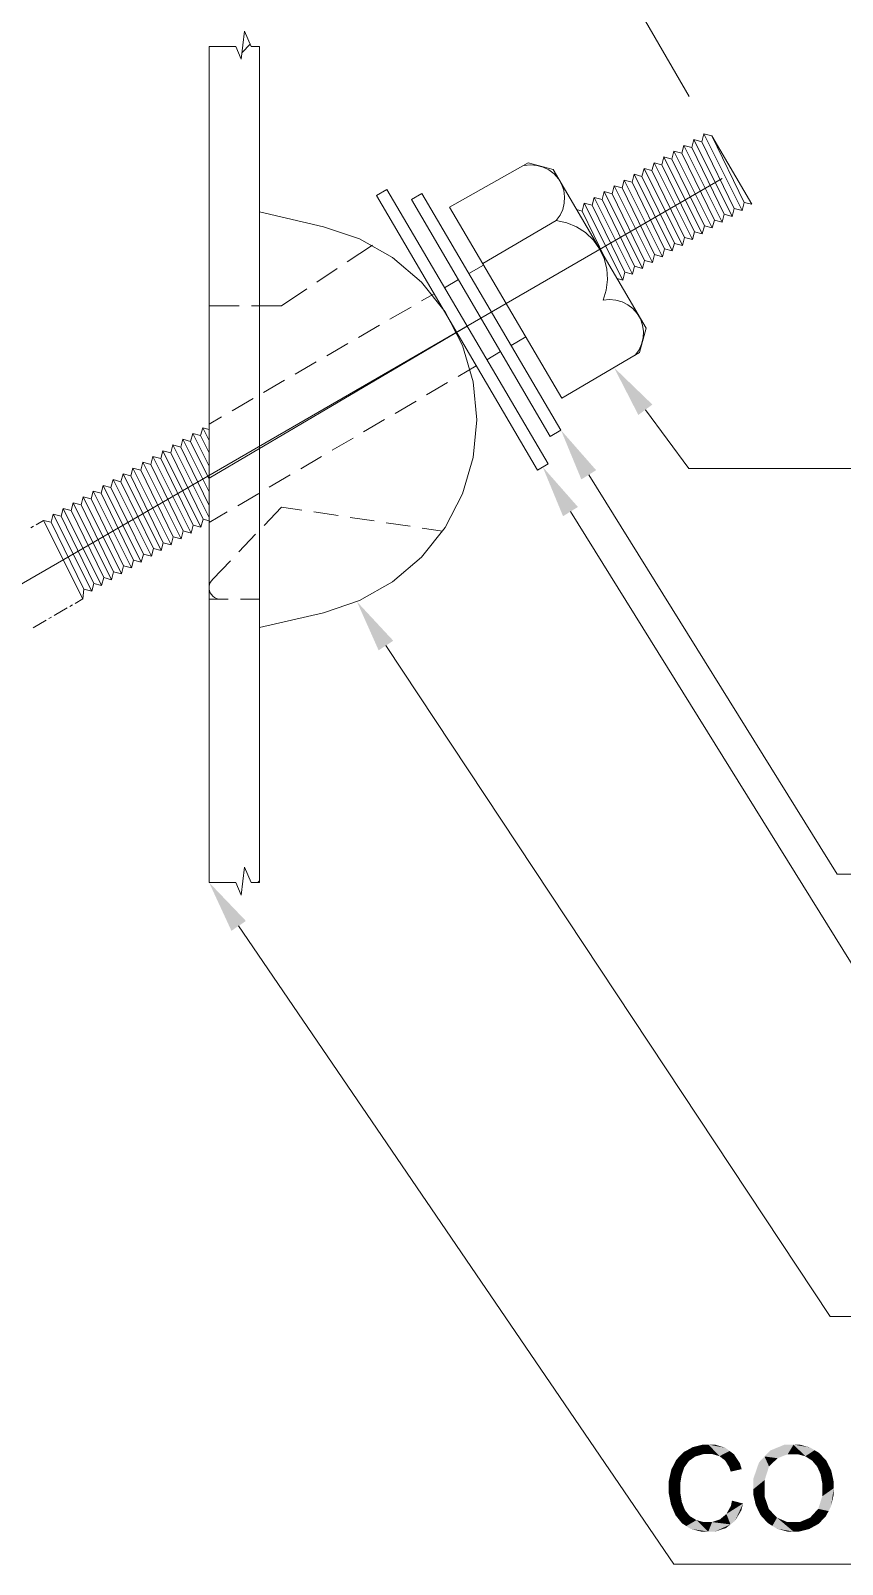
# Model space of a CAD drawing. Header units: millimetres. Extents: x 2 to 579, y 1 to 405.
# Drawn here: x 252.94 to 261.29, y 113.19 to 128.94 of the extents above; entities that cross this region are included whole.
import ezdxf

# ---------------------------------------------------------------- set-up
doc = ezdxf.new("R2010")
doc.units = ezdxf.units.MM
doc.linetypes.add('XKITLINE00', pattern=[0])
doc.layers.add('LinkedObject', color=7, linetype='Continuous', lineweight=0)

# ---------------------------------------------------------------- blocks, each defined once
blk = doc.blocks.new('*A4')
at = {"layer": 'LinkedObject'}
for color, points in [(6, [(259.334, 125.102), (259.19, 124.995), (258.94, 125.482)]), (6, [(258.756, 124.428), (258.604, 124.333), (258.395, 124.839)]), (6, [(258.569, 124.05), (258.416, 123.955), (258.207, 124.461)]), (6, [(256.671, 122.676), (256.521, 122.577), (256.298, 123.077)]), (6, [(255.157, 119.797), (255.008, 119.696), (254.778, 120.193)]), (7, [(259.749, 114.392), (259.859, 114.32), (259.702, 114.366)]), (7, [(259.854, 114.418), (259.859, 114.32), (259.749, 114.392)]), (7, [(259.911, 114.418), (259.859, 114.32), (259.854, 114.418)]), (7, [(259.859, 114.32), (259.911, 114.418), (259.908, 114.32)]), (7, [(259.911, 114.418), (259.952, 114.32), (259.908, 114.32)]), (7, [(260.085, 114.385), (259.911, 114.418), (259.976, 114.418)]), (7, [(260.129, 114.352), (259.911, 114.418), (260.085, 114.385)]), (7, [(260.024, 114.299), (259.911, 114.418), (260.129, 114.352)]), (7, [(259.952, 114.32), (259.911, 114.418), (260.024, 114.299)]), (7, [(260.694, 114.418), (260.487, 114.296), (260.545, 114.357)]), (7, [(260.785, 114.418), (260.487, 114.296), (260.694, 114.418)]), (7, [(260.725, 114.319), (260.487, 114.296), (260.785, 114.418)]), (7, [(260.725, 114.319), (260.785, 114.418), (260.786, 114.319)]), (7, [(260.785, 114.418), (260.829, 114.319), (260.786, 114.319)]), (7, [(260.953, 114.389), (260.785, 114.418), (260.845, 114.418)]), (7, [(261.001, 114.361), (260.785, 114.418), (260.953, 114.389)]), (7, [(260.906, 114.298), (260.785, 114.418), (261.001, 114.361)]), (7, [(260.829, 114.319), (260.785, 114.418), (260.906, 114.298)]), (7, [(259.581, 114.263), (259.709, 114.249), (259.555, 114.213)]), (7, [(259.555, 114.213), (259.709, 114.249), (259.662, 114.184)]), (7, [(259.654, 114.34), (259.709, 114.249), (259.581, 114.263)]), (7, [(259.702, 114.366), (259.709, 114.249), (259.654, 114.34)]), (7, [(259.702, 114.366), (259.859, 114.32), (259.775, 114.296)]), (7, [(259.709, 114.249), (259.702, 114.366), (259.742, 114.272)]), (7, [(259.742, 114.272), (259.702, 114.366), (259.775, 114.296)]), (7, [(260.024, 114.299), (260.129, 114.352), (260.052, 114.277)]), (7, [(260.129, 114.352), (260.081, 114.256), (260.052, 114.277)]), (7, [(260.081, 114.256), (260.129, 114.352), (260.124, 114.187)]), (7, [(260.124, 114.187), (260.129, 114.352), (260.252, 114.166)]), (7, [(260.234, 114.226), (260.129, 114.352), (260.173, 114.319)]), (7, [(260.252, 114.166), (260.129, 114.352), (260.234, 114.226)]), (7, [(260.487, 114.296), (260.372, 113.96), (260.43, 114.235)]), (7, [(260.533, 114.194), (260.372, 113.96), (260.487, 114.296)]), (7, [(260.43, 114.235), (260.372, 113.96), (260.372, 114.067)]), (7, [(260.621, 114.278), (260.487, 114.296), (260.725, 114.319)]), (7, [(260.487, 114.296), (260.621, 114.278), (260.577, 114.236)]), (7, [(260.533, 114.194), (260.487, 114.296), (260.577, 114.236)]), (7, [(260.906, 114.298), (261.001, 114.361), (260.94, 114.276)]), (7, [(261.001, 114.361), (260.975, 114.254), (260.94, 114.276)]), (7, [(260.975, 114.254), (261.001, 114.361), (261.027, 114.193)]), (7, [(261.122, 114.253), (261.001, 114.361), (261.049, 114.332)]), (7, [(261.147, 114.201), (261.001, 114.361), (261.122, 114.253)]), (7, [(261.027, 114.193), (261.001, 114.361), (261.147, 114.201)]), (7, [(259.635, 114.104), (259.503, 114.045), (259.529, 114.163)]), (7, [(259.621, 114.021), (259.503, 114.045), (259.635, 114.104)]), (7, [(259.648, 114.144), (259.529, 114.163), (259.555, 114.213)]), (7, [(259.635, 114.104), (259.529, 114.163), (259.648, 114.144)]), (7, [(259.648, 114.144), (259.555, 114.213), (259.662, 114.184)]), (7, [(260.124, 114.187), (260.252, 114.166), (260.139, 114.14)]), (7, [(260.489, 114.055), (260.372, 113.96), (260.533, 114.194)]), (7, [(261.027, 114.193), (261.147, 114.201), (261.045, 114.154)]), (7, [(261.147, 114.201), (261.062, 114.115), (261.045, 114.154)]), (7, [(261.062, 114.115), (261.147, 114.201), (261.08, 114.023)]), (7, [(261.08, 114.023), (261.147, 114.201), (261.198, 114.034)]), (7, [(261.198, 114.034), (261.147, 114.201), (261.173, 114.15)]), (7, [(259.503, 114.045), (259.621, 114.021), (259.503, 113.978)]), (7, [(259.503, 113.978), (259.621, 114.021), (259.621, 113.978)]), (7, [(259.621, 113.978), (259.503, 113.916), (259.503, 113.978)]), (7, [(259.621, 113.923), (259.503, 113.916), (259.621, 113.978)]), (7, [(259.621, 113.923), (259.549, 113.746), (259.503, 113.916)]), (7, [(259.503, 113.916), (259.549, 113.746), (259.526, 113.8)]), (7, [(259.637, 113.827), (259.549, 113.746), (259.621, 113.923)]), (7, [(260.372, 113.96), (260.489, 114.055), (260.489, 113.958)]), (7, [(260.372, 113.96), (260.489, 113.88), (260.372, 113.903)]), (7, [(260.489, 113.88), (260.372, 113.96), (260.489, 113.958)]), (7, [(261.039, 113.758), (261.198, 113.97), (261.145, 113.735)]), (7, [(261.08, 113.887), (261.198, 113.97), (261.039, 113.758)]), (7, [(261.08, 113.97), (261.198, 114.034), (261.198, 113.97)]), (7, [(261.08, 114.023), (261.198, 114.034), (261.08, 113.97)]), (7, [(261.198, 113.97), (261.08, 113.887), (261.08, 113.97)]), (7, [(261.145, 113.735), (261.198, 113.97), (261.171, 113.787)]), (7, [(261.171, 113.787), (261.198, 113.97), (261.198, 113.904)]), (7, [(259.549, 113.746), (259.637, 113.827), (259.653, 113.786)]), (7, [(259.669, 113.745), (259.549, 113.746), (259.653, 113.786)]), (7, [(260.095, 113.705), (260.266, 113.813), (260.137, 113.598)]), (7, [(260.141, 113.788), (260.266, 113.813), (260.095, 113.705)]), (7, [(260.137, 113.598), (260.266, 113.813), (260.184, 113.635)]), (7, [(260.266, 113.813), (260.141, 113.788), (260.152, 113.842)]), (7, [(260.184, 113.635), (260.266, 113.813), (260.248, 113.743)]), (7, [(260.372, 113.903), (260.489, 113.88), (260.397, 113.795)]), (7, [(260.397, 113.795), (260.489, 113.88), (260.421, 113.744)]), (7, [(260.421, 113.744), (260.489, 113.88), (260.531, 113.757)]), (7, [(260.531, 113.757), (260.519, 113.613), (260.421, 113.744)]), (7, [(260.573, 113.712), (260.519, 113.613), (260.531, 113.757)]), (7, [(261.145, 113.735), (260.997, 113.713), (261.039, 113.758)]), (7, [(259.549, 113.746), (259.682, 113.581), (259.572, 113.692)]), (7, [(259.669, 113.745), (259.682, 113.581), (259.549, 113.746)]), (7, [(259.572, 113.692), (259.682, 113.581), (259.638, 113.61)]), (7, [(259.719, 113.683), (259.682, 113.581), (259.669, 113.745)]), (7, [(259.682, 113.581), (259.719, 113.683), (259.753, 113.663)]), (7, [(259.787, 113.642), (259.682, 113.581), (259.753, 113.663)]), (7, [(259.787, 113.642), (259.909, 113.524), (259.682, 113.581)]), (7, [(259.86, 113.622), (259.909, 113.524), (259.787, 113.642)]), (7, [(259.909, 113.524), (259.86, 113.622), (259.9, 113.622)]), (7, [(259.948, 113.622), (259.909, 113.524), (259.9, 113.622)]), (7, [(259.948, 113.622), (260.137, 113.598), (259.909, 113.524)]), (7, [(259.909, 113.524), (260.137, 113.598), (259.976, 113.524)]), (7, [(260.029, 113.65), (260.137, 113.598), (259.948, 113.622)]), (7, [(259.976, 113.524), (260.137, 113.598), (260.091, 113.561)]), (7, [(260.137, 113.598), (260.029, 113.65), (260.062, 113.678)]), (7, [(260.095, 113.705), (260.137, 113.598), (260.062, 113.678)]), (7, [(260.421, 113.744), (260.519, 113.613), (260.446, 113.693)]), (7, [(260.519, 113.613), (260.573, 113.712), (260.567, 113.583)]), (7, [(260.567, 113.583), (260.573, 113.712), (260.615, 113.667)]), (7, [(260.615, 113.667), (260.785, 113.524), (260.567, 113.583)]), (7, [(260.721, 113.622), (260.785, 113.524), (260.615, 113.667)]), (7, [(260.785, 113.524), (260.721, 113.622), (260.784, 113.622)]), (7, [(260.849, 113.622), (260.785, 113.524), (260.784, 113.622)]), (7, [(260.785, 113.524), (260.849, 113.622), (260.841, 113.524)]), (7, [(260.841, 113.524), (260.849, 113.622), (260.946, 113.551)]), (7, [(260.995, 113.578), (260.849, 113.622), (260.955, 113.667)]), (7, [(260.946, 113.551), (260.849, 113.622), (260.995, 113.578)]), (7, [(260.997, 113.713), (261.043, 113.604), (260.955, 113.667)]), (7, [(260.955, 113.667), (261.043, 113.604), (260.995, 113.578)]), (7, [(261.118, 113.683), (260.997, 113.713), (261.145, 113.735)]), (7, [(261.043, 113.604), (260.997, 113.713), (261.118, 113.683)]), (7, [(259.682, 113.581), (259.909, 113.524), (259.726, 113.553)]), (7, [(259.726, 113.553), (259.909, 113.524), (259.839, 113.524)]), (7, [(260.567, 113.583), (260.785, 113.524), (260.615, 113.554)]), (7, [(260.615, 113.554), (260.785, 113.524), (260.724, 113.524)])]:
    blk.add_hatch(color=color, dxfattribs=at).paths.add_polyline_path(points, flags=17)
at = {"layer": 'LinkedObject', "color": 6, "linetype": 'XKITLINE00', "lineweight": 0}
for p, q in [((259.713, 128.266), (255.357, 135.803)), ((245.231, 118.857), (260.052, 127.423)), ((259.262, 125.048), (259.71, 124.446)), ((258.68, 124.381), (261.233, 120.277)), ((259.71, 124.446), (268.245, 124.446)), ((258.492, 124.002), (262.103, 118.198)), ((256.596, 122.627), (261.161, 115.733)), ((261.233, 120.277), (271.035, 120.277)), ((255.082, 119.746), (259.556, 113.188)), ((261.161, 115.733), (273.659, 115.733)), ((259.556, 113.188), (274.07, 113.188))]:
    blk.add_line(p, q, dxfattribs=at)
at = {"layer": 'LinkedObject', "color": 7, "linetype": 'XKITLINE00', "lineweight": 0}
for p, q in [((255.142, 128.937), (255.109, 128.651)), ((255.212, 128.781), (255.142, 128.937)), ((254.778, 120.193), (254.778, 128.781)), ((254.778, 128.781), (255.052, 128.781)), ((255.109, 128.651), (255.052, 128.781)), ((255.202, 128.804), (255.117, 128.719)), ((255.212, 128.781), (255.296, 128.781)), ((255.296, 128.781), (255.296, 120.193)), ((260.163, 127.487), (260.163, 127.487)), ((255.296, 127.08), (255.954, 126.929)), ((256.324, 126.805), (255.954, 126.929)), ((256.663, 126.613), (256.324, 126.805)), ((256.96, 126.36), (256.663, 126.613)), ((257.203, 126.055), (256.96, 126.36)), ((257.383, 125.709), (257.203, 126.055)), ((257.493, 125.335), (257.383, 125.709)), ((257.531, 124.946), (257.493, 125.335)), ((257.493, 124.558), (257.531, 124.946)), ((257.383, 124.184), (257.493, 124.558)), ((257.203, 123.838), (257.383, 124.184)), ((256.96, 123.533), (257.203, 123.838)), ((256.663, 123.28), (256.96, 123.533)), ((256.324, 123.088), (256.663, 123.28)), ((255.954, 122.964), (256.324, 123.088)), ((255.296, 122.813), (255.954, 122.964))]:
    blk.add_line(p, q, dxfattribs=at)
at = {"layer": 'LinkedObject', "color": 1, "linetype": 'XKITLINE00', "lineweight": 0}
for p, q in [((259.739, 127.742), (259.761, 127.823)), ((259.761, 127.823), (259.842, 127.802)), ((260.154, 127.035), (259.761, 127.823)), ((259.842, 127.802), (259.863, 127.882)), ((259.842, 127.802), (260.175, 127.116)), ((259.863, 127.882), (259.944, 127.861)), ((260.256, 127.095), (259.863, 127.882)), ((259.944, 127.861), (260.277, 127.176)), ((259.944, 127.861), (260.356, 127.159)), ((259.432, 127.565), (259.453, 127.645)), ((259.847, 126.856), (259.453, 127.645)), ((259.453, 127.645), (259.535, 127.624)), ((259.535, 127.624), (259.556, 127.705)), ((259.535, 127.624), (259.869, 126.937)), ((259.949, 126.916), (259.556, 127.705)), ((259.556, 127.705), (259.637, 127.683)), ((259.637, 127.683), (259.658, 127.764)), ((259.637, 127.683), (259.971, 126.997)), ((259.658, 127.764), (259.739, 127.742)), ((260.052, 126.976), (259.658, 127.764)), ((259.739, 127.742), (260.073, 127.056)), ((259.125, 127.387), (259.146, 127.467)), ((259.539, 126.68), (259.146, 127.467)), ((259.146, 127.467), (259.227, 127.446)), ((259.227, 127.446), (259.249, 127.527)), ((259.249, 127.527), (259.33, 127.505)), ((259.643, 126.736), (259.249, 127.527)), ((259.33, 127.505), (259.351, 127.586)), ((259.33, 127.505), (259.664, 126.817)), ((259.745, 126.796), (259.351, 127.586)), ((259.351, 127.586), (259.432, 127.565)), ((259.432, 127.565), (259.766, 126.877)), ((256.499, 127.249), (256.604, 127.31)), ((256.604, 127.31), (258.262, 124.494)), ((258.92, 127.268), (258.941, 127.349)), ((259.335, 126.561), (258.941, 127.349)), ((258.941, 127.349), (259.023, 127.327)), ((259.023, 127.327), (259.044, 127.408)), ((259.023, 127.327), (259.356, 126.642)), ((259.437, 126.62), (259.044, 127.408)), ((259.044, 127.408), (259.125, 127.387)), ((259.125, 127.387), (259.458, 126.701)), ((259.227, 127.446), (259.56, 126.761)), ((258.152, 124.428), (256.499, 127.249)), ((258.613, 127.09), (258.634, 127.171)), ((259.029, 126.381), (258.634, 127.171)), ((258.634, 127.171), (258.715, 127.15)), ((258.715, 127.15), (258.737, 127.23)), ((258.715, 127.15), (259.05, 126.462)), ((259.131, 126.441), (258.737, 127.23)), ((258.737, 127.23), (258.818, 127.209)), ((258.818, 127.209), (258.839, 127.29)), ((258.818, 127.209), (259.152, 126.522)), ((259.233, 126.501), (258.839, 127.29)), ((258.839, 127.29), (258.92, 127.268)), ((258.92, 127.268), (259.254, 126.582)), ((260.256, 127.095), (260.277, 127.176)), ((260.356, 127.159), (260.277, 127.176)), ((258.555, 127.106), (258.613, 127.09)), ((258.613, 127.09), (258.853, 126.597)), ((259.949, 126.916), (259.971, 126.997)), ((259.971, 126.997), (260.052, 126.976)), ((260.052, 126.976), (260.073, 127.056)), ((260.073, 127.056), (260.154, 127.035)), ((260.154, 127.035), (260.175, 127.116)), ((260.175, 127.116), (260.256, 127.095)), ((259.745, 126.796), (259.766, 126.877)), ((259.766, 126.877), (259.847, 126.856)), ((259.847, 126.856), (259.869, 126.937)), ((259.869, 126.937), (259.949, 126.916)), ((256.458, 126.739), (256.199, 126.567)), ((259.437, 126.62), (259.458, 126.701)), ((259.458, 126.701), (259.539, 126.68)), ((259.539, 126.68), (259.56, 126.761)), ((259.562, 126.757), (259.643, 126.736)), ((259.643, 126.736), (259.664, 126.817)), ((259.664, 126.817), (259.745, 126.796)), ((259.131, 126.441), (259.152, 126.522)), ((259.152, 126.522), (259.233, 126.501)), ((259.233, 126.501), (259.254, 126.582)), ((259.254, 126.582), (259.335, 126.561)), ((259.335, 126.561), (259.356, 126.642)), ((259.356, 126.642), (259.437, 126.62)), ((256.095, 126.498), (255.887, 126.359)), ((258.971, 126.396), (259.029, 126.381)), ((259.029, 126.381), (259.05, 126.462)), ((259.05, 126.462), (259.131, 126.441)), ((255.783, 126.29), (255.524, 126.117)), ((255.089, 126.117), (254.778, 126.117)), ((255.524, 126.117), (255.214, 126.117)), ((254.589, 124.724), (254.61, 124.805)), ((254.61, 124.805), (254.691, 124.784)), ((254.778, 124.469), (254.61, 124.805)), ((254.691, 124.784), (254.713, 124.864)), ((254.691, 124.784), (254.778, 124.606)), ((254.713, 124.864), (254.778, 124.847)), ((254.778, 124.734), (254.713, 124.864)), ((254.282, 124.547), (254.303, 124.627)), ((254.303, 124.627), (254.384, 124.606)), ((254.695, 123.842), (254.303, 124.627)), ((254.384, 124.606), (254.406, 124.687)), ((254.406, 124.687), (254.487, 124.665)), ((254.778, 123.941), (254.406, 124.687)), ((254.487, 124.665), (254.508, 124.746)), ((254.487, 124.665), (254.778, 124.066)), ((254.508, 124.746), (254.589, 124.724)), ((254.778, 124.205), (254.508, 124.746)), ((254.589, 124.724), (254.778, 124.336)), ((254.077, 124.428), (254.098, 124.509)), ((254.098, 124.509), (254.18, 124.487)), ((254.491, 123.722), (254.098, 124.509)), ((254.18, 124.487), (254.201, 124.568)), ((254.18, 124.487), (254.512, 123.803)), ((254.201, 124.568), (254.282, 124.547)), ((254.593, 123.782), (254.201, 124.568)), ((254.282, 124.547), (254.614, 123.863)), ((254.384, 124.606), (254.716, 123.923)), ((258.152, 124.428), (258.262, 124.494)), ((253.77, 124.25), (253.791, 124.331)), ((253.791, 124.331), (253.872, 124.309)), ((254.185, 123.543), (253.791, 124.331)), ((253.872, 124.309), (253.894, 124.39)), ((253.872, 124.309), (254.206, 123.624)), ((253.894, 124.39), (253.975, 124.369)), ((254.287, 123.602), (253.894, 124.39)), ((253.975, 124.369), (253.996, 124.449)), ((253.975, 124.369), (254.308, 123.683)), ((253.996, 124.449), (254.077, 124.428)), ((254.389, 123.662), (253.996, 124.449)), ((254.077, 124.428), (254.41, 123.743)), ((253.463, 124.072), (253.484, 124.153)), ((253.484, 124.153), (253.565, 124.132)), ((253.878, 123.363), (253.484, 124.153)), ((253.565, 124.132), (253.586, 124.212)), ((253.586, 124.212), (253.668, 124.191)), ((253.98, 123.423), (253.586, 124.212)), ((253.668, 124.191), (253.689, 124.272)), ((253.668, 124.191), (254.002, 123.504)), ((253.689, 124.272), (253.77, 124.25)), ((254.082, 123.483), (253.689, 124.272)), ((253.77, 124.25), (254.104, 123.564)), ((253.258, 123.954), (253.279, 124.035)), ((253.279, 124.035), (253.36, 124.013)), ((253.674, 123.244), (253.279, 124.035)), ((253.36, 124.013), (253.382, 124.094)), ((253.36, 124.013), (253.695, 123.325)), ((253.382, 124.094), (253.463, 124.072)), ((253.776, 123.303), (253.382, 124.094)), ((253.463, 124.072), (253.797, 123.384)), ((253.565, 124.132), (253.899, 123.444)), ((255.343, 123.859), (255.524, 124.048)), ((255.733, 124.017), (255.524, 124.048)), ((256.104, 123.962), (255.856, 123.999)), ((253.077, 123.911), (253.156, 123.895)), ((253.481, 123.105), (253.077, 123.911)), ((253.156, 123.895), (253.177, 123.975)), ((253.156, 123.895), (253.491, 123.205)), ((253.177, 123.975), (253.258, 123.954)), ((253.572, 123.184), (253.177, 123.975)), ((253.258, 123.954), (253.593, 123.265)), ((254.593, 123.782), (254.614, 123.863)), ((254.614, 123.863), (254.695, 123.842)), ((254.695, 123.842), (254.716, 123.923)), ((254.716, 123.923), (254.778, 123.906)), ((254.783, 123.909), (254.778, 123.904)), ((256.474, 123.906), (256.227, 123.943)), ((256.845, 123.851), (256.598, 123.888)), ((257.178, 123.801), (256.969, 123.832)), ((254.287, 123.602), (254.308, 123.683)), ((254.308, 123.683), (254.389, 123.662)), ((254.389, 123.662), (254.41, 123.743)), ((254.41, 123.743), (254.491, 123.722)), ((254.491, 123.722), (254.512, 123.803)), ((254.512, 123.803), (254.593, 123.782)), ((255.085, 123.588), (255.257, 123.769)), ((254.082, 123.483), (254.104, 123.564)), ((254.104, 123.564), (254.185, 123.543)), ((254.185, 123.543), (254.206, 123.624)), ((254.206, 123.624), (254.287, 123.602)), ((253.776, 123.303), (253.797, 123.384)), ((253.797, 123.384), (253.878, 123.363)), ((253.878, 123.363), (253.899, 123.444)), ((253.899, 123.444), (253.98, 123.423)), ((253.98, 123.423), (254.002, 123.504)), ((254.002, 123.504), (254.082, 123.483)), ((254.818, 123.308), (254.998, 123.498)), ((253.481, 123.105), (253.491, 123.205)), ((253.491, 123.205), (253.572, 123.184)), ((253.572, 123.184), (253.593, 123.265)), ((253.593, 123.265), (253.674, 123.244)), ((253.674, 123.244), (253.695, 123.325)), ((253.695, 123.325), (253.776, 123.303)), ((254.783, 123.253), (254.779, 123.232)), ((254.779, 123.232), (254.779, 123.21)), ((254.779, 123.21), (254.782, 123.188)), ((254.791, 123.274), (254.783, 123.253)), ((254.803, 123.292), (254.791, 123.274)), ((254.818, 123.308), (254.803, 123.292)), ((254.975, 123.102), (254.778, 123.102)), ((254.782, 123.188), (254.79, 123.168)), ((254.79, 123.168), (254.802, 123.149)), ((254.802, 123.149), (254.816, 123.133)), ((254.816, 123.133), (254.834, 123.119)), ((254.834, 123.119), (254.853, 123.11)), ((254.853, 123.11), (254.875, 123.104)), ((254.875, 123.104), (254.896, 123.102)), ((255.296, 123.102), (255.1, 123.102))]:
    blk.add_line(p, q, dxfattribs=at)
at = {"layer": 'LinkedObject', "color": 3, "linetype": 'XKITLINE00', "lineweight": 0}
for p, q in [((258.058, 127.585), (257.249, 127.128)), ((258.082, 127.564), (258.016, 127.557)), ((258.313, 127.518), (258.058, 127.585)), ((258.148, 127.559), (258.082, 127.564)), ((258.212, 127.542), (258.148, 127.559)), ((258.271, 127.512), (258.212, 127.542)), ((258.324, 127.472), (258.271, 127.512)), ((259.269, 125.887), (258.313, 127.518)), ((258.368, 127.422), (258.324, 127.472)), ((258.401, 127.365), (258.368, 127.422)), ((258.423, 127.303), (258.401, 127.365)), ((258.432, 127.237), (258.423, 127.303)), ((258.413, 127.107), (258.429, 127.171)), ((258.429, 127.171), (258.432, 127.237)), ((257.249, 127.128), (258.404, 125.168)), ((258.347, 126.993), (257.59, 126.55)), ((258.347, 126.993), (258.386, 127.047)), ((258.454, 126.97), (258.347, 126.993)), ((258.386, 127.047), (258.413, 127.107)), ((258.556, 126.928), (258.454, 126.97)), ((258.648, 126.868), (258.556, 126.928)), ((258.728, 126.792), (258.648, 126.868)), ((258.792, 126.703), (258.728, 126.792)), ((258.839, 126.603), (258.792, 126.703)), ((258.866, 126.497), (258.839, 126.603)), ((258.86, 126.278), (258.873, 126.387)), ((258.873, 126.387), (258.866, 126.497)), ((258.827, 126.173), (258.86, 126.278)), ((258.893, 126.18), (258.827, 126.173)), ((258.959, 126.175), (258.893, 126.18)), ((259.023, 126.158), (258.959, 126.175)), ((259.082, 126.128), (259.023, 126.158)), ((259.135, 126.088), (259.082, 126.128)), ((259.179, 126.038), (259.135, 126.088)), ((259.212, 125.981), (259.179, 126.038)), ((259.269, 125.887), (259.203, 125.636)), ((259.234, 125.919), (259.212, 125.981)), ((259.243, 125.853), (259.234, 125.919)), ((259.197, 125.663), (259.224, 125.723)), ((259.224, 125.723), (259.24, 125.787)), ((259.24, 125.787), (259.243, 125.853)), ((259.203, 125.636), (258.404, 125.168)), ((259.158, 125.609), (259.197, 125.663))]:
    blk.add_line(p, q, dxfattribs=at)
at = {"layer": 'LinkedObject', "color": 2, "linetype": 'XKITLINE00', "lineweight": 0}
for p, q in [((256.859, 127.207), (256.964, 127.269)), ((258.284, 124.775), (256.859, 127.207)), ((256.964, 127.269), (258.395, 124.839)), ((258.284, 124.775), (258.395, 124.839))]:
    blk.add_line(p, q, dxfattribs=at)
at = {"layer": 'LinkedObject', "color": 4, "linetype": 'XKITLINE00', "lineweight": 0}
for p, q in [((257.599, 126.535), (257.448, 126.448)), ((257.34, 126.385), (257.197, 126.302)), ((257.09, 126.24), (256.962, 126.166)), ((256.854, 126.104), (256.637, 125.978)), ((254.778, 124.347), (257.43, 125.908)), ((256.529, 125.916), (256.313, 125.79)), ((256.204, 125.728), (255.988, 125.603)), ((257.882, 125.71), (258.033, 125.798)), ((257.633, 125.563), (257.774, 125.646)), ((255.88, 125.54), (255.664, 125.415)), ((257.337, 125.39), (257.524, 125.5)), ((255.555, 125.352), (255.339, 125.227)), ((257.014, 125.201), (257.23, 125.327)), ((255.231, 125.164), (255.014, 125.039)), ((256.69, 125.011), (256.906, 125.137)), ((254.906, 124.976), (254.778, 124.902)), ((256.367, 124.821), (256.582, 124.948)), ((256.043, 124.632), (256.259, 124.758)), ((255.72, 124.442), (255.935, 124.569)), ((255.396, 124.253), (255.612, 124.379)), ((255.073, 124.063), (255.288, 124.189)), ((254.778, 123.89), (254.965, 124))]:
    blk.add_line(p, q, dxfattribs=at)
at = {"layer": 'LinkedObject', "color": 9, "linetype": 'XKITLINE00', "lineweight": 0}
for p, q in [((252.947, 123.836), (252.974, 123.851)), ((253.001, 123.867), (253.077, 123.911)), ((253.348, 123.028), (253.375, 123.044)), ((253.402, 123.059), (253.481, 123.105)), ((252.969, 122.809), (253.105, 122.887)), ((253.132, 122.903), (253.159, 122.919)), ((253.186, 122.934), (253.321, 123.013)), ((255.142, 120.349), (255.109, 120.062)), ((255.212, 120.193), (255.142, 120.349)), ((255.296, 120.21), (255.279, 120.193)), ((255.052, 120.193), (254.778, 120.193)), ((255.109, 120.062), (255.052, 120.193)), ((255.296, 120.193), (255.212, 120.193))]:
    blk.add_line(p, q, dxfattribs=at)

msp = doc.modelspace()

# ---------------------------------------------------------------- block references
at = {"lineweight": 0}
msp.add_blockref('*A4', (0, 0), dxfattribs=at)

doc.saveas('drawing.dxf')
